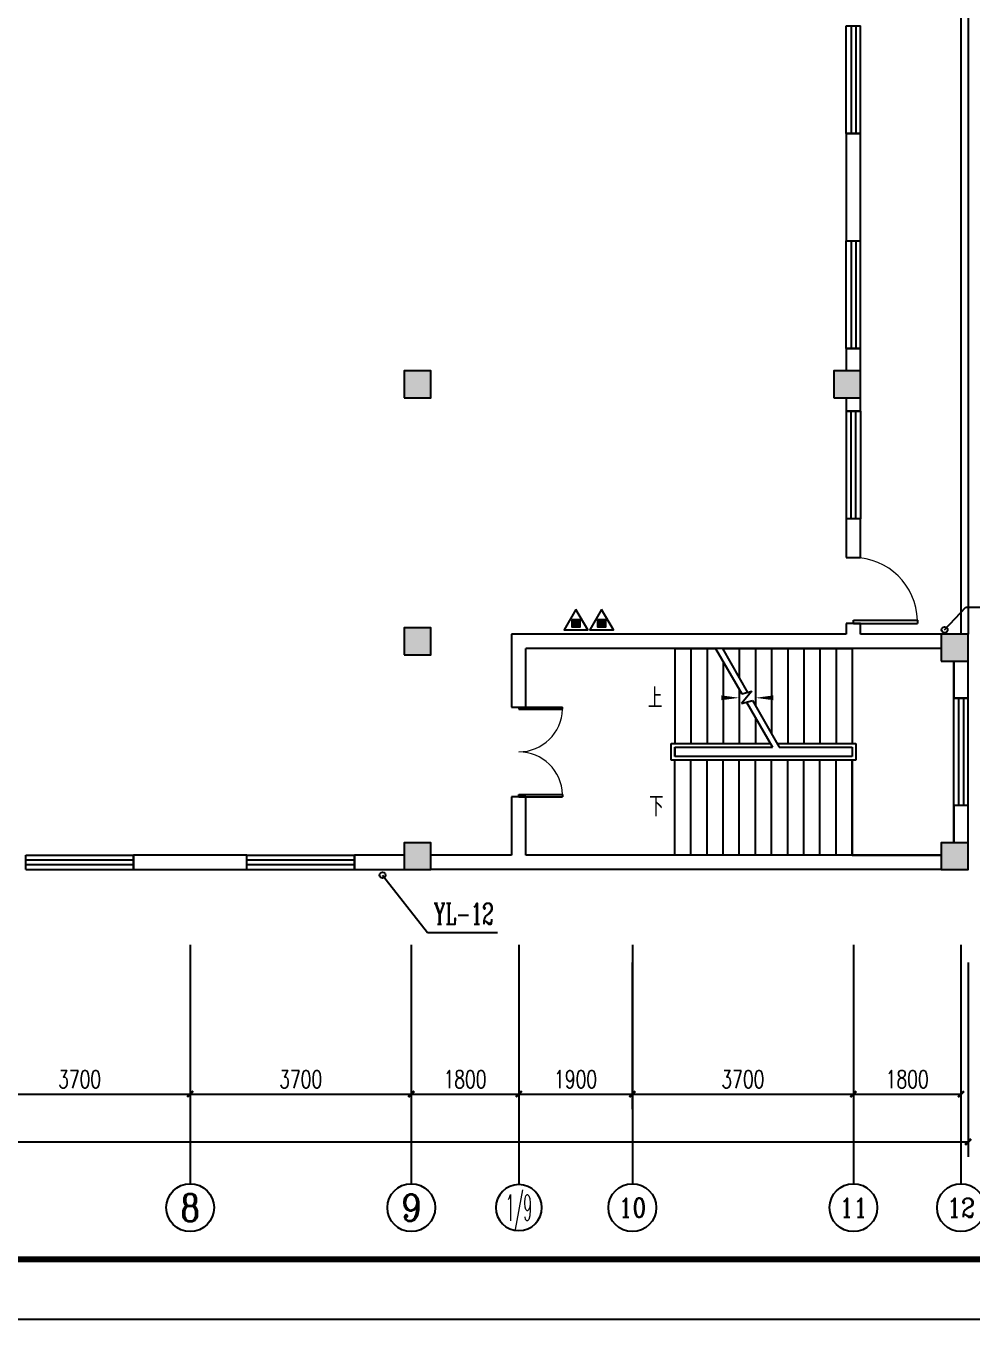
# Model space of a CAD drawing. Extents: x 343352 to 417652, y 770641 to 1036530.
# Drawn here: x 373694 to 389531, y 949831 to 971474 of the extents above; entities that cross this region are included whole.
import ezdxf
from ezdxf.enums import TextEntityAlignment as Align

# ---------------------------------------------------------------- set-up
doc = ezdxf.new("R2010")
doc.units = 0
doc.header["$LTSCALE"] = 1000
doc.header["$MEASUREMENT"] = 0
for name, color, linetype in [('AXIS', 3, 'Continuous'), ('AXIS_TEXT', 7, 'Continuous'), ('COLUMN', 9, 'Continuous'), ('DIM_SYMB', 3, 'Continuous'), ('DIM_雨水', 3, 'Continuous'), ('EQUIP_消防', 7, 'Continuous'), ('PUB_HATCH', 8, 'Continuous'), ('PUB_TITLE', 4, 'Continuous'), ('STAIR', 2, 'Continuous'), ('VPIPE-雨水', 4, 'Continuous'), ('WALL', 9, 'Continuous'), ('WINDOW', 4, 'Continuous')]:
    doc.layers.add(name, color=color, linetype=linetype)
doc.styles.add('_TCH_AXIS', font='COMPLEX', dxfattribs={"bigfont": 'GBCBIG'})
doc.styles.add('_TCH_DIM', font='SIMPLEX', dxfattribs={"bigfont": 'GBCBIG'})
doc.styles.add('_TCH_DIM_T3', font='SIMPLEX', dxfattribs={"width": 0.705882, "bigfont": 'GBCBIG'})
doc.styles.add('_TWT_SERIAL', font='COMPLEX', dxfattribs={"width": 0.8, "height": 3.5, "bigfont": 'HZTXT'})
doc.styles.add('COMPLEX', font='COMPLEX')
doc.dimstyles.new('_TCH_ARCH&&100', dxfattribs={"dimtxt": 297.5, "dimasz": 100, "dimexe": 250, "dimexo": 300, "dimgap": 100, "dimtad": 1, "dimdec": 0, "dimzin": 0, "dimdsep": 46, "dimtxsty": '_TCH_DIM_T3', "dimblk": 'ARCHTICK', "dimcen": 0.09, "dimclrt": 7, "dimazin": 2, "dimtfac": 1, "dimtdec": 0, "dimtix": 1, "dimtmove": 2, "dimatfit": 3, "dimfxl": 0, "dimtolj": 1, "dimtzin": 0, "dimarcsym": 0})

# ---------------------------------------------------------------- blocks, each defined once
blk = doc.blocks.new('_AXISO')
blk.add_circle((0, 0), 0.5)
at = {"layer": 'AXIS_TEXT', "style": 'COMPLEX', "width": 1.041667}
blk.add_attdef('A', text='', height=0.56, dxfattribs=at).set_placement((-0.25, -0.28), (0.25, -0.28), align=Align.FIT)
blk = doc.blocks.new('_ArchTick')
at = {"color": 0, "linetype": 'ByBlock', "const_width": 0.4}
blk.add_lwpolyline([(-0.5, -0.5), (0.5, 0.5)], dxfattribs=at)
blk = doc.blocks.new('*D111')
at = {"layer": 'AXIS', "color": 0, "lineweight": -2}
for p, q in [((372744, 955797), (372744, 953347)), ((376444, 955797), (376444, 953347)), ((372744, 953597), (376444, 953597))]:
    blk.add_line(p, q, dxfattribs=at)
at = {"layer": 'Defpoints', "color": 0}
for p in [(372744, 956097), (376444, 956097), (376444, 953597)]:
    blk.add_point(p, dxfattribs=at)
at = {"layer": 'AXIS', "color": 0, "lineweight": -2, "xscale": 100, "yscale": 100, "zscale": 100, "rotation": 180}
blk.add_blockref('_ArchTick', (372744, 953597), dxfattribs=at)
at = {"layer": 'AXIS', "color": 0, "lineweight": -2, "xscale": 100, "yscale": 100, "zscale": 100}
blk.add_blockref('_ArchTick', (376444, 953597), dxfattribs=at)
at = {"layer": 'AXIS', "color": 7, "insert": (374594, 953845), "char_height": 297.5, "attachment_point": 5, "style": '_TCH_DIM_T3'}
blk.add_mtext('\\A1;3700', dxfattribs=at)
blk = doc.blocks.new('*D112')
at = {"layer": 'AXIS', "color": 0, "lineweight": -2}
for p, q in [((376444, 955797), (376444, 953347)), ((380144, 955797), (380144, 953347)), ((376444, 953597), (380144, 953597))]:
    blk.add_line(p, q, dxfattribs=at)
at = {"layer": 'Defpoints', "color": 0}
for p in [(376444, 956097), (380144, 956097), (380144, 953597)]:
    blk.add_point(p, dxfattribs=at)
at = {"layer": 'AXIS', "color": 0, "lineweight": -2, "xscale": 100, "yscale": 100, "zscale": 100, "rotation": 180}
blk.add_blockref('_ArchTick', (376444, 953597), dxfattribs=at)
at = {"layer": 'AXIS', "color": 0, "lineweight": -2, "xscale": 100, "yscale": 100, "zscale": 100}
blk.add_blockref('_ArchTick', (380144, 953597), dxfattribs=at)
at = {"layer": 'AXIS', "color": 7, "insert": (378294, 953845), "char_height": 297.5, "attachment_point": 5, "style": '_TCH_DIM_T3'}
blk.add_mtext('\\A1;3700', dxfattribs=at)
blk = doc.blocks.new('*D113')
at = {"layer": 'AXIS', "color": 0, "lineweight": -2}
for p, q in [((380144, 955797), (380144, 953347)), ((381944, 955797), (381944, 953347)), ((380144, 953597), (381944, 953597))]:
    blk.add_line(p, q, dxfattribs=at)
at = {"layer": 'Defpoints', "color": 0}
for p in [(380144, 956097), (381944, 956097), (381944, 953597)]:
    blk.add_point(p, dxfattribs=at)
at = {"layer": 'AXIS', "color": 0, "lineweight": -2, "xscale": 100, "yscale": 100, "zscale": 100, "rotation": 180}
blk.add_blockref('_ArchTick', (380144, 953597), dxfattribs=at)
at = {"layer": 'AXIS', "color": 0, "lineweight": -2, "xscale": 100, "yscale": 100, "zscale": 100}
blk.add_blockref('_ArchTick', (381944, 953597), dxfattribs=at)
at = {"layer": 'AXIS', "color": 7, "insert": (381044, 953845), "char_height": 297.5, "attachment_point": 5, "style": '_TCH_DIM_T3'}
blk.add_mtext('\\A1;1800', dxfattribs=at)
blk = doc.blocks.new('*D114')
at = {"layer": 'AXIS', "color": 0, "lineweight": -2}
for p, q in [((381944, 955797), (381944, 953347)), ((383844, 955797), (383844, 953347)), ((381944, 953597), (383844, 953597))]:
    blk.add_line(p, q, dxfattribs=at)
at = {"layer": 'Defpoints', "color": 0}
for p in [(381944, 956097), (383844, 956097), (383844, 953597)]:
    blk.add_point(p, dxfattribs=at)
at = {"layer": 'AXIS', "color": 0, "lineweight": -2, "xscale": 100, "yscale": 100, "zscale": 100, "rotation": 180}
blk.add_blockref('_ArchTick', (381944, 953597), dxfattribs=at)
at = {"layer": 'AXIS', "color": 0, "lineweight": -2, "xscale": 100, "yscale": 100, "zscale": 100}
blk.add_blockref('_ArchTick', (383844, 953597), dxfattribs=at)
at = {"layer": 'AXIS', "color": 7, "insert": (382894, 953845), "char_height": 297.5, "attachment_point": 5, "style": '_TCH_DIM_T3'}
blk.add_mtext('\\A1;1900', dxfattribs=at)
blk = doc.blocks.new('*D115')
at = {"layer": 'AXIS', "color": 0, "lineweight": -2}
for p, q in [((383844, 955797), (383844, 953347)), ((387544, 955797), (387544, 953347)), ((383844, 953597), (387544, 953597))]:
    blk.add_line(p, q, dxfattribs=at)
at = {"layer": 'Defpoints', "color": 0}
for p in [(383844, 956097), (387544, 956097), (387544, 953597)]:
    blk.add_point(p, dxfattribs=at)
at = {"layer": 'AXIS', "color": 0, "lineweight": -2, "xscale": 100, "yscale": 100, "zscale": 100, "rotation": 180}
blk.add_blockref('_ArchTick', (383844, 953597), dxfattribs=at)
at = {"layer": 'AXIS', "color": 0, "lineweight": -2, "xscale": 100, "yscale": 100, "zscale": 100}
blk.add_blockref('_ArchTick', (387544, 953597), dxfattribs=at)
at = {"layer": 'AXIS', "color": 7, "insert": (385694, 953845), "char_height": 297.5, "attachment_point": 5, "style": '_TCH_DIM_T3'}
blk.add_mtext('\\A1;3700', dxfattribs=at)
blk = doc.blocks.new('*D116')
at = {"layer": 'AXIS', "color": 0, "lineweight": -2}
for p, q in [((387544, 955797), (387544, 953347)), ((389344, 955797), (389344, 953347)), ((387544, 953597), (389344, 953597))]:
    blk.add_line(p, q, dxfattribs=at)
at = {"layer": 'Defpoints', "color": 0}
for p in [(387544, 956097), (389344, 956097), (389344, 953597)]:
    blk.add_point(p, dxfattribs=at)
at = {"layer": 'AXIS', "color": 0, "lineweight": -2, "xscale": 100, "yscale": 100, "zscale": 100, "rotation": 180}
blk.add_blockref('_ArchTick', (387544, 953597), dxfattribs=at)
at = {"layer": 'AXIS', "color": 0, "lineweight": -2, "xscale": 100, "yscale": 100, "zscale": 100}
blk.add_blockref('_ArchTick', (389344, 953597), dxfattribs=at)
at = {"layer": 'AXIS', "color": 7, "insert": (388444, 953845), "char_height": 297.5, "attachment_point": 5, "style": '_TCH_DIM_T3'}
blk.add_mtext('\\A1;1800', dxfattribs=at)
blk = doc.blocks.new('*D117')
at = {"layer": 'AXIS', "color": 0, "lineweight": -2}
for p, q in [((352224, 955797), (352224, 952547)), ((389464, 955797), (389464, 952547)), ((352224, 952797), (389464, 952797))]:
    blk.add_line(p, q, dxfattribs=at)
at = {"layer": 'Defpoints', "color": 0}
for p in [(352224, 956097), (389464, 956097), (389464, 952797)]:
    blk.add_point(p, dxfattribs=at)
at = {"layer": 'AXIS', "color": 0, "lineweight": -2, "xscale": 100, "yscale": 100, "zscale": 100, "rotation": 180}
blk.add_blockref('_ArchTick', (352224, 952797), dxfattribs=at)
at = {"layer": 'AXIS', "color": 0, "lineweight": -2, "xscale": 100, "yscale": 100, "zscale": 100}
blk.add_blockref('_ArchTick', (389464, 952797), dxfattribs=at)
at = {"layer": 'AXIS', "color": 7, "insert": (370844, 953045), "char_height": 297.5, "attachment_point": 5, "style": '_TCH_DIM_T3'}
blk.add_mtext('\\A1;37240', dxfattribs=at)
blk = doc.blocks.new('$TCHSYS$WIN2D')
for p, q in [((-0.5, 0.5), (0.5, 0.5)), ((-0.5, 0.5), (-0.5, -0.5)), ((0.5, 0.5), (0.5, -0.5)), ((0.5, 0.167), (-0.5, 0.167)), ((0.5, -0.167), (-0.5, -0.167)), ((-0.5, -0.5), (0.5, -0.5))]:
    blk.add_line(p, q)
blk = doc.blocks.new('$DorLib2D$00000002')
for p, q in [((-0.5, 0), (-0.5, 0.4875)), ((-0.475, 0.4875), (-0.5, 0.4875)), ((-0.475, 0), (-0.475, 0.4875)), ((0.475, 0), (0.475, 0.4875)), ((0.475, 0.4875), (0.5, 0.4875)), ((0.5, 0), (0.5, 0.4875)), ((-0.5, 0), (-0.475, 0)), ((0.5, 0), (0.475, 0))]:
    blk.add_line(p, q)
at = {"lineweight": 13}
for centre, start, end in [((-0.4875, 0), 0, 88.53072), ((0.4875, 0), 91.46928, 180)]:
    blk.add_arc(centre, 0.4875, start, end, dxfattribs=at)
blk = doc.blocks.new('$DorLib2D$00000001')
for p, q in [((0.45, 0.975), (0.5, 0.975)), ((0.45, 0), (0.45, 0.975)), ((0.5, 0), (0.5, 0.975)), ((0.5, 0), (0.45, 0))]:
    blk.add_line(p, q)
at = {"lineweight": 13}
blk.add_arc((0.475, 0), 0.975, 91.4693, 180, dxfattribs=at)
blk = doc.blocks.new('_FZH')
blk.add_lwpolyline([(-0.5, -0.5), (0.5, -0.5), (0.5, 0.5), (-0.5, 0.5)], close=True)
at = {"layer": 'PUB_HATCH'}
blk.add_solid([(-0.5, -0.5), (0.5, -0.5), (-0.5, 0.5), (0.5, 0.5)], dxfattribs=at)
blk = doc.blocks.new('$ATTACHMENT$00000214')
h = blk.add_hatch()
h.set_pattern_fill('ANSI31', color=256, scale=200, style=0)
h.set_pattern_definition([(45, (-38543.802, -6842.639), (-17.67767, 17.67767), [])])
h.paths.add_polyline_path([(-65, 2), (65, 2), (65, -128), (-65, -128)])
for points in [[(0, 172), (-198, -172), (198, -172)], [(-65, 2), (65, 2), (65, -128), (-65, -128)]]:
    blk.add_lwpolyline(points, close=True)

msp = doc.modelspace()

# ---------------------------------------------------------------- linework, layer by layer
for p, q in [((389344.3, 984474), (389344.3, 961294)), ((389464.3, 984474), (389464.3, 961294))]:
    msp.add_line(p, q)
at = {"layer": 'AXIS'}
for p, q in [((376444.3, 956096.5), (376444.3, 952096.5)), ((380144.3, 956096.5), (380144.3, 952096.5)), ((381944.3, 956096.5), (381944.3, 952081.5)), ((383844.3, 956096.5), (383844.3, 952096.5)), ((387544.3, 956096.5), (387544.3, 952096.5)), ((389344.3, 956096.5), (389344.3, 952096.5))]:
    msp.add_line(p, q, dxfattribs=at)
at = {"layer": 'DIM_SYMB'}
for points in [[(384419.3, 960229, 0, 0, 0), (385634.3, 960229, 0, 80, 0), (385334.3, 960229, 0, 0, 0)], [(384419.3, 958419, 0, 0, 0), (388374.3, 958419, 0, 0, 0), (388374.3, 960229, 0, 0, 0), (385904.3, 960229, 0, 80, 0), (386204.3, 960229, 0, 0, 0)]]:
    msp.add_lwpolyline(points, format="xyseb", dxfattribs=at)
at = {"layer": 'DIM_雨水'}
for p, q in [((389070.3, 961367.2), (389424, 961748.2)), ((389424, 961748.2), (390618.2, 961748.2)), ((379664.2, 957261.1), (380414.6, 956301.5)), ((380414.6, 956301.5), (381588.7, 956301.5))]:
    msp.add_line(p, q, dxfattribs=at)
at = {"layer": 'PUB_TITLE'}
msp.add_lwpolyline([(343352.5, 949830.9), (402752.5, 949830.9), (402752.5, 991830.9), (343352.5, 991830.9)], close=True, dxfattribs=at)
at = {"layer": 'PUB_TITLE', "const_width": 100}
msp.add_lwpolyline([(345852.5, 950830.9), (401752.5, 950830.9), (401752.5, 990830.9), (345852.5, 990830.9)], close=True, dxfattribs=at)
at = {"layer": 'STAIR'}
for p, q in [((384554.3, 961054), (385235.3, 961054)), ((384554.3, 961054), (384554.3, 959464)), ((384824.3, 961054), (384824.3, 959464)), ((385094.3, 961054), (385094.3, 959464)), ((385235.3, 961054), (385674.4, 960293.4)), ((385350.8, 961054), (387524.3, 961054)), ((385350.8, 961054), (385774.4, 960320.2)), ((385364.3, 961054), (385364.3, 961030.5)), ((385634.3, 961054), (385634.3, 960562.9)), ((385904.3, 961054), (385904.3, 960095.2)), ((386174.3, 961054), (386174.3, 959627.5)), ((386444.3, 961054), (386444.3, 959464)), ((386714.3, 961054), (386714.3, 959464)), ((386984.3, 961054), (386984.3, 959464)), ((387254.3, 961054), (387254.3, 959464)), ((387524.3, 961054), (387524.3, 959464)), ((389014.3, 961054), (387524.3, 961054)), ((387524.3, 961054), (387524.3, 959464)), ((385364.3, 960830.5), (385364.3, 959464)), ((389224.3, 957804), (389224.3, 960844)), ((385634.3, 960362.9), (385634.3, 959464)), ((385846.8, 960339.6), (385673.9, 960133.6)), ((385674.4, 960293.4), (385846.8, 960339.6)), ((385673.9, 960133.6), (385854.3, 960181.9)), ((385754.3, 960155.1), (386187.9, 959404)), ((385854.3, 960181.9), (386303.4, 959404)), ((385904.3, 959895.2), (385904.3, 959464)), ((384494.3, 959184), (384494.3, 959464)), ((384494.3, 959464), (386153.3, 959464)), ((386268.8, 959464), (387584.3, 959464)), ((387584.3, 959464), (387584.3, 959184)), ((384554.3, 959404), (386187.9, 959404)), ((384554.3, 959244), (384554.3, 959404)), ((384554.3, 959404), (386187.9, 959404)), ((384554.3, 959404), (384554.3, 959244)), ((387524.3, 959244), (384554.3, 959244)), ((387524.3, 959244), (384554.3, 959244)), ((386303.4, 959404), (387524.3, 959404)), ((386303.4, 959404), (387524.3, 959404)), ((387524.3, 959404), (387524.3, 959244)), ((387524.3, 959404), (387524.3, 959244)), ((387584.3, 959184), (384494.3, 959184)), ((384554.3, 957594), (384554.3, 959184)), ((384824.3, 957594), (384824.3, 959184)), ((385094.3, 957594), (385094.3, 959184)), ((385364.3, 957594), (385364.3, 959184)), ((385634.3, 957594), (385634.3, 959184)), ((385904.3, 957594), (385904.3, 959184)), ((386174.3, 957594), (386174.3, 959184)), ((386444.3, 957594), (386444.3, 959184)), ((386714.3, 957594), (386714.3, 959184)), ((386984.3, 957594), (386984.3, 959184)), ((387254.3, 957594), (387254.3, 959184)), ((387524.3, 957594), (387524.3, 959184)), ((387524.3, 959184), (387524.3, 957594)), ((387524.3, 957594), (384554.3, 957594)), ((387524.3, 957594), (389014.3, 957594))]:
    msp.add_line(p, q, dxfattribs=at)
at = {"layer": 'VPIPE-雨水'}
for centre in [(389070.3, 961367.2), (379664.2, 957261.1)]:
    msp.add_circle(centre, 50, dxfattribs=at)
at = {"layer": 'WALL'}
for p, q in [((387424.3, 969674), (387424.3, 967874)), ((387664.3, 969674), (387424.3, 969674)), ((387664.3, 967874), (387664.3, 969674)), ((387424.3, 967874), (387664.3, 967874)), ((387664.3, 966074), (387424.3, 966074)), ((387424.3, 966074), (387424.3, 965699)), ((387664.3, 965699), (387664.3, 966074)), ((387424.3, 965249), (387424.3, 965024.2)), ((387664.3, 965024.2), (387664.3, 965249)), ((387424.3, 965024.2), (387664.3, 965024.2)), ((387424.3, 963224.2), (387424.3, 962574.4)), ((387664.3, 963224.2), (387424.3, 963224.2)), ((387664.3, 962574.4), (387664.3, 963224.2)), ((387424.3, 962574.4), (387664.3, 962574.4)), ((387664.3, 961474.4), (387424.3, 961474.4)), ((387424.3, 961474.4), (387424.3, 961294)), ((387664.3, 961294), (387664.3, 961474.4)), ((381824.3, 961294), (381824.3, 960074)), ((387424.3, 961294), (381824.3, 961294)), ((389014.3, 961294), (387664.3, 961294)), ((382064.3, 960074), (382064.3, 961054)), ((387544.3, 961054), (382064.3, 961054)), ((389014.3, 961054), (387544.3, 961054)), ((389224.3, 960844), (389224.3, 960224)), ((389464.3, 960224), (389464.3, 960844)), ((389224.3, 960224), (389464.3, 960224)), ((381824.3, 960074), (382064.3, 960074)), ((382064.3, 958574), (381824.3, 958574)), ((381824.3, 958574), (381824.3, 957594)), ((382064.3, 957594), (382064.3, 958574)), ((389464.3, 958424), (389224.3, 958424)), ((389224.3, 958424), (389224.3, 957804)), ((389464.3, 957804), (389464.3, 958424)), ((377394.3, 957594), (375494.3, 957594)), ((375494.3, 957594), (375494.3, 957354)), ((377394.3, 957354), (377394.3, 957594)), ((380024.3, 957594), (379194.3, 957594)), ((379194.3, 957594), (379194.3, 957354)), ((381824.3, 957594), (380474.3, 957594)), ((389014.3, 957594), (382064.3, 957594)), ((375494.3, 957354), (377394.3, 957354)), ((379194.3, 957354), (380024.3, 957354)), ((381944.3, 957354), (380474.3, 957354)), ((389014.3, 957354), (381944.3, 957354))]:
    msp.add_line(p, q, dxfattribs=at)

# ---------------------------------------------------------------- block references
at = {"layer": 'AXIS'}
ref = msp.add_blockref('_AXISO', (376444.3, 951696.5), dxfattribs=dict(at, xscale=800, yscale=800, zscale=800))
ref.add_attrib('A', '8', dxfattribs={"layer": 'AXIS_TEXT', "height": 452, "style": '_TCH_AXIS', "width": 1.097143}).set_placement((376279, 951470.5), (376609.7, 951470.5), align=Align.FIT)
ref = msp.add_blockref('_AXISO', (380144.3, 951696.5), dxfattribs=dict(at, xscale=800, yscale=800, zscale=800))
ref.add_attrib('A', '9', dxfattribs={"layer": 'AXIS_TEXT', "height": 452, "style": '_TCH_AXIS', "width": 1.097143}).set_placement((379979, 951470.5), (380309.7, 951470.5), align=Align.FIT)
ref = msp.add_blockref('_AXISO', (381944.3, 951696.5), dxfattribs=dict(at, xscale=-770.0000000000001, yscale=770.0000000000001, zscale=770.0000000000001))
ref.add_attrib('A', '1/9', dxfattribs={"layer": 'AXIS_TEXT', "height": 435.58, "style": '_TCH_AXIS', "width": 0.411765}).set_placement((381726.6, 951478.8), (382162.1, 951478.8), align=Align.FIT)
ref = msp.add_blockref('_AXISO', (383844.3, 951696.5), dxfattribs=dict(at, xscale=800, yscale=800, zscale=800))
ref.add_attrib('A', '10', dxfattribs={"layer": 'AXIS_TEXT', "height": 316.03, "style": '_TCH_AXIS', "width": 1.05931}).set_placement((383613.2, 951538.5), (384075.5, 951538.5), align=Align.FIT)
ref = msp.add_blockref('_AXISO', (387544.3, 951696.5), dxfattribs=dict(at, xscale=800, yscale=800, zscale=800))
ref.add_attrib('A', '11', dxfattribs={"layer": 'AXIS_TEXT', "height": 313.55, "style": '_TCH_AXIS', "width": 1.294798}).set_placement((387312.4, 951539.8), (387776.3, 951539.8), align=Align.FIT)
ref = msp.add_blockref('_AXISO', (389344.3, 951696.5), dxfattribs=dict(at, xscale=800, yscale=800, zscale=800))
ref.add_attrib('A', '12', dxfattribs={"layer": 'AXIS_TEXT', "height": 313.55, "style": '_TCH_AXIS', "width": 1.071557}).set_placement((389112.4, 951539.8), (389576.3, 951539.8), align=Align.FIT)
at = {"layer": 'COLUMN', "xscale": 450, "yscale": 450, "zscale": 450}
for p in [(380249.3, 965474), (387439.3, 965474), (380249.3, 961174), (389239.3, 961069), (380249.3, 957579), (389239.3, 957579)]:
    msp.add_blockref('_FZH', p, dxfattribs=at)
at = {"layer": 'EQUIP_消防'}
for p in [(382900.8, 961536.8), (383329.7, 961536.8)]:
    msp.add_blockref('$ATTACHMENT$00000214', p, dxfattribs=at)
at = {"layer": 'WINDOW'}
for name, p, xscale, yscale, zscale, rotation in [('$TCHSYS$WIN2D', (387544.3, 970574), -1800, -240, -1800, 270), ('$TCHSYS$WIN2D', (387544.3, 966974), -1800, -240, -1800, 270), ('$TCHSYS$WIN2D', (387544.3, 964124.2), 1800, 240, 1800, 270), ('$DorLib2D$00000001', (387544.3, 962024.4), 1100, 1100, 1100, 270), ('$TCHSYS$WIN2D', (389344.3, 959324), 1800, -240, 1800, 90), ('$DorLib2D$00000002', (381944.3, 959324), 1500, 1500, 1500, 270), ('$TCHSYS$WIN2D', (374594.3, 957474), -1800, 240, -1800, 180), ('$TCHSYS$WIN2D', (378294.3, 957474), -1800, 240, -1800, 180)]:
    msp.add_blockref(name, p, dxfattribs=dict(at, xscale=xscale, yscale=yscale, zscale=zscale, rotation=rotation))

# ---------------------------------------------------------------- texts
at = {"layer": 'DIM_SYMB', "color": 7, "style": '_TCH_DIM'}
for s, p in [('上', (384105.8, 960054)), ('下', (384124.5, 958244))]:
    msp.add_text(s, height=337.6, dxfattribs=at).set_placement(p)
at = {"layer": 'DIM_雨水', "color": 7, "style": '_TWT_SERIAL', "width": 0.64}
msp.add_text('YL-12', height=350, dxfattribs=at).set_placement((380516, 956441.5))

# ---------------------------------------------------------------- dimensions: what is measured, and where the dimension line sits
at = {"layer": 'AXIS'}
for p1, p2, distance, picture, middle in [((352224.3, 956096.5), (389464.3, 956096.5), -3300, '*D117', (370844.3, 953045.3)), ((372744.3, 956096.5), (376444.3, 956096.5), -2500, '*D111', (374594.3, 953845.3)), ((376444.3, 956096.5), (380144.3, 956096.5), -2500, '*D112', (378294.3, 953845.3)), ((380144.3, 956096.5), (381944.3, 956096.5), -2500, '*D113', (381044.3, 953845.3)), ((381944.3, 956096.5), (383844.3, 956096.5), -2500, '*D114', (382894.3, 953845.3)), ((383844.3, 956096.5), (387544.3, 956096.5), -2500, '*D115', (385694.3, 953845.3)), ((387544.3, 956096.5), (389344.3, 956096.5), -2500, '*D116', (388444.3, 953845.3))]:
    dim = msp.add_aligned_dim(p1=p1, p2=p2, distance=distance, dimstyle='_TCH_ARCH&&100', dxfattribs=at)
    dim.commit()
    dim.dimension.update_dxf_attribs({"geometry": picture, "text_midpoint": middle})

doc.saveas('drawing.dxf')
